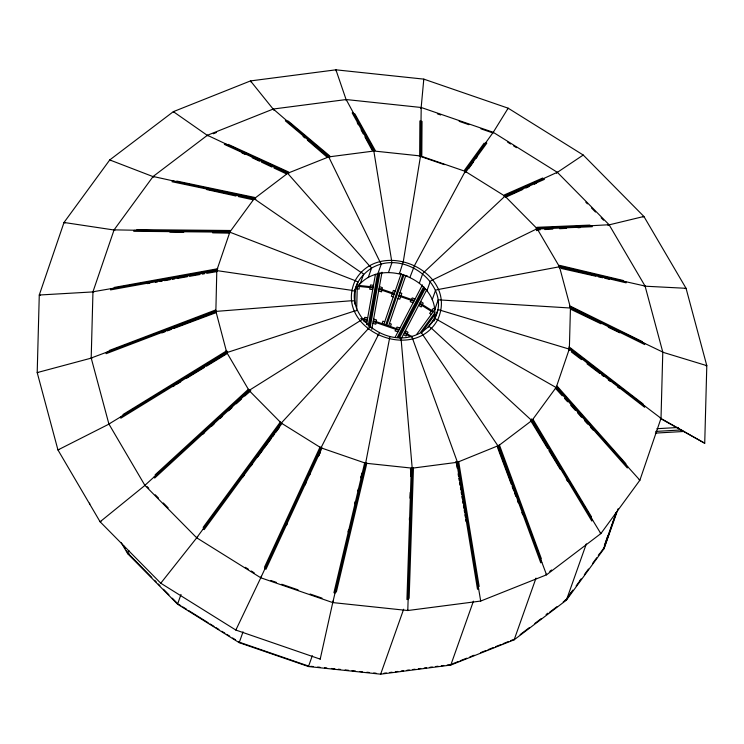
<?xml version="1.0" encoding="UTF-8"?>
<svg xmlns="http://www.w3.org/2000/svg" width="744" height="744" viewBox="0 0 744 744"><rect width="100%" height="100%" fill="white"/><g stroke="black" fill="none" stroke-linecap="round" stroke-linejoin="round"><path stroke-width="1.12" d="M419.895 120.919L419.663 155.059L421.802 155.533L422.034 121.393M420.751 155.171L420.992 121.03M420.89 130.563L421.206 107.489L346.192 99.547L273.271 109.024L207.418 135.259L153.125 176.477L114.083 229.859L92.963 291.778L91.196 358.004L108.903 424.024L144.885 485.348L196.676 537.791L260.763 577.781L332.763 602.584L407.786 610.526L480.698 601.059L546.552 574.814L600.845 533.606L639.886 480.215L661.016 418.305L662.783 352.079L645.067 286.049L609.094 224.735L557.293 172.292L493.216 132.302L421.206 107.489L421.085 108.206M249.128 390.609L226.706 352.396L215.546 309.997L109.126 350.526M114.269 287.417L216.932 268.872L216.597 270.732L110.512 289.9M215.853 311.671L216.811 270.323L229.924 231.895L254.15 198.76L287.844 173.185L328.718 156.9L373.972 151.023L420.527 155.952L465.214 171.343L504.99 196.165L537.14 228.715L559.469 266.771L570.453 307.746L569.355 348.852L556.252 387.28L532.016 420.407L498.099 446.065L421.188 332.428C381.095 355.799 325.695 298.809 371.572 268.11C411.674 244.739 467.065 301.729 421.188 332.428M217.694 268.426L216.923 271.588L206.804 273.336M555.945 387.429L437.621 319.901C413.013 364.309 333.173 328.653 355.148 280.637C379.756 236.239 459.587 271.886 437.621 319.901L437.528 320.171M354.879 304.101L355.279 289.081M356.674 308.927L357.26 286.979M359.203 286.44L359.138 289.091L357.213 288.886M359.231 285.482L359.278 283.715M230.045 232.249L355.148 280.637L357.92 281.957L354.572 291.416C375.385 253.193 443.926 278.451 433.901 320.999M569.458 350.498L568.732 349.95L569.104 346.769M644.648 407.284L569.569 349.364L569.904 347.495L643.151 404.001M642.407 341.636L570.722 306.314L570.955 308.239L644.723 344.584M660.514 418.565L704.726 443.238L706.8 365.657L686.052 288.309L643.904 216.467L583.231 155.031L508.152 108.187L423.801 79.124L335.925 69.824L250.496 80.919L173.352 111.656L109.749 159.941L64.012 222.475L39.274 295.015L37.2 372.595L57.948 449.943L100.096 521.776L160.769 583.212L235.848 630.056L320.199 659.128L333.098 600.994M409.377 520.196L409.451 517.88M410.056 498.182L410.242 492.389M410.744 476.16L410.958 469.204L410.325 469.464M410.725 515.611L407.786 610.526L407.693 609.782M406.94 599.534L411.311 467.883L413.459 467.864L409.126 598.362M408.028 599.655L412.399 468.004M421.076 108.512L423.801 79.124L423.643 80.054M373.907 151.478L391.549 260.195L391.874 262.892L388.526 272.351M399.5 273.513L403.322 261.442L420.527 155.952L419.309 156.287M364.235 319.957L363.937 321.613L366.941 321.929M364.402 319.018L364.7 317.363L367.703 317.679M370.019 287.584L369.722 289.239L372.725 289.556M370.187 286.645L370.484 284.98L373.488 285.305M366.467 324.635L375.45 274.313M368.196 325.984L377.599 273.383M369.098 327.174L378.677 273.532M370.131 327.602L379.933 272.713M371.786 329.387L382.007 272.211M376.064 322.589L375.767 324.245L372.884 323.259M376.232 321.65L376.529 319.994L373.646 318.999M381.849 290.216L381.551 291.871L378.668 290.876M382.016 289.276L382.314 287.621L379.431 286.626M320.199 659.128L320.357 658.189M332.894 601.868L332.763 602.584L354.767 509.305M362.421 319.334L249.035 390.461L281.176 423.011L320.952 447.823L365.639 463.224L389.912 336.493M348.034 531.904L348.564 529.654M354.683 503.744L355.214 501.484M360.793 477.825L361.854 473.324M357.911 491.012L358.441 488.761M361.091 477.518L362.151 473.017M333.926 592.717L364.7 462.703L366.839 463.177L336.334 592.066M334.977 593.08L365.75 463.066M136.905 229.645L230.324 230.491L229.45 232.175L133.725 231.3M382.044 323.649L382.89 321.176L384.732 321.808M392.228 293.787L391.381 296.27L393.232 296.912M392.534 292.894L393.381 290.42L395.222 291.053M383.885 324.291L401.146 273.708M385.736 324.923L402.988 274.341M386.768 325.286L404.029 274.703M388.619 325.918L405.871 275.336M390.461 326.551L391.307 324.077L389.465 323.435M400.653 296.689L399.807 299.172L397.956 298.539M400.951 295.796L401.797 293.322L399.956 292.68M627.322 467.967L556.177 387.736L557.051 386.062L625.899 463.707M604.481 545.547L607.867 535.606M121.263 542.748L127.717 553.741L177.546 604.193L239.196 642.667L308.472 666.54L380.649 674.176L450.799 665.062L514.151 639.821L566.389 600.166L603.942 548.812L616.134 513.072M128.87 550.495L127.717 553.741L128.154 553.499L136.143 561.581M128.907 554.252L129.093 553.722M180.997 594.456L177.546 604.193L177.89 603.849M351.735 290.616L354.823 291.016M361.175 272.527L254.15 198.76L255.936 199.178M351.456 301.004L354.572 300.706M360.282 283.603L363.63 274.145L361.268 272.257M369.694 266.064L287.891 173.612L288.849 173.231M354.237 311.355L357.157 310.36M368.224 277.577L371.572 268.11L369.787 265.794M243.037 631.842L239.196 642.667L238.499 641.672M380.017 261.944L328.718 156.9L329.769 157.207M377.859 273.736L381.207 264.278L380.119 261.683M368.001 329.201L370.001 327.007M378.054 335.479L379.375 332.856M410.037 277.14L414.613 265.329L465.214 171.343L465.967 172.357M419.411 282.99L422.769 273.532L424.666 271.607L504.99 196.165L505.511 197.327M401.118 340.613L400.886 337.646M426.991 290.662L430.339 281.204L432.794 279.828L537.14 228.715L537.382 229.961L540.237 229.803M412.557 339.125L411.562 336.26M432.255 299.637L435.603 290.179L438.43 289.453L559.469 266.771L559.414 268.035M434.849 309.299L438.197 299.832L570.136 307.997L569.541 305.793M312.303 655.706L308.472 666.54L308.555 666.066L240.517 642.621M434.105 320.683L437.937 309.523L569.039 349.048M431.399 328.55L429.139 326.393M403.648 609.215L380.649 674.176L380.584 673.692M473.417 601.18L450.799 665.062L450.604 664.597M536.006 578.107L514.151 639.821L513.825 639.403L510.616 640.686M565.18 600.427L565.366 599.896M566.519 599.059L566.714 598.529M586.328 543.864L566.389 600.166L565.961 599.831L563.217 601.915M614.767 515.778L615.92 512.532M603.747 547.677L603.933 547.147M604.323 546.068L616.097 512.839M603.942 548.812L618.134 508.747M464.637 172.692L465.53 170.599L485.906 142.541M264.446 567.291L320.041 447.051L322.022 447.99L265.943 569.29M264.892 568.928L320.971 447.637M301.05 490.798L260.763 577.781L261.098 577.13M305.012 484.949L305.979 482.856M309.383 475.509L310.35 473.417M318.609 455.579L320.069 452.436M286.514 525.329L287.491 523.227M318.627 455.988L320.087 452.845M261.479 576.312L235.848 630.056L236.285 629.219M378.157 335.209L320.952 447.897M507.715 109.024L508.152 108.187L492.695 133.195M395.827 329.397L395.055 330.894L397.938 331.889M396.273 328.56L397.045 327.062L399.928 328.058M411.032 300.269L410.251 301.757L413.134 302.752M411.469 299.423L412.25 297.935L415.133 298.93M395.055 337.404L422.434 284.924M397.454 337.013L423.764 286.598M398.533 337.311L424.257 288.021M399.435 337.953L425.205 288.57M401.63 337.962L426.861 289.602M406.782 334.614L406.001 336.102L403.434 334.502M407.219 333.768L408 332.28L405.434 330.68M421.978 305.486L421.197 306.974L418.63 305.375M422.425 304.64L423.197 303.143L420.63 301.543M479.88 150.893L493.216 132.302L492.872 132.944L480.912 128.824M468.832 168.358L473.463 161.904M476.113 158.212L477.434 156.37M484.177 143.118L464.479 170.237L466.46 171.176L486.836 143.127M176.709 181.052L254.829 197.467L253.472 198.843L171.957 181.722M203.131 527.384L280.367 422.006L282.05 423.345L204.135 529.654M203.205 529.077L281.12 422.769M431.213 311.243L429.651 313.382L431.297 314.414M431.78 310.481L433.343 308.342L434.989 309.365M416.752 334.298L435.147 309.151M420.444 332.522L434.747 312.964M421.364 333.098L434.989 314.479M427.772 327.611L434.589 318.293M570.146 593.842L572.889 590.085M579.743 580.711L581.12 578.832M598.269 555.377L599.636 553.499M565.961 599.831L571.411 592.373M576.126 585.928L579.595 581.194M584.356 574.666L588.476 569.039M592.54 563.487L596.707 557.786M600.036 553.229L603.449 548.57M253.016 461.271L196.676 537.791L197.207 537.261M242.981 476.923L244.358 475.053M251.239 465.707L252.607 463.838M257.424 457.3L262.93 449.832M264.306 447.962L271.179 438.616M272.555 436.747L274.62 433.947M275.996 432.078L279.437 427.409M536.759 230.696L538.117 228.975L592.336 226.706M197.737 536.536L160.769 583.212L161.448 582.524M368.103 328.932L281.232 423.113M556.772 172.822L557.293 172.292L532.192 183.749M155.105 474.839L248.384 389.261L249.659 390.916L154.668 478.066M153.915 477.304L248.905 390.154M213.175 423.122L144.885 485.348L145.554 484.967M202.898 434.18L204.6 432.617M211.445 426.386L214.012 424.052M219.992 418.602L222.558 416.268M228.538 410.809L231.961 407.693M236.239 403.806L241.363 399.128M244.785 396.013L250.821 390.777M145.322 485.088L100.096 521.776L100.97 521.293M228.175 144.355L288.756 172.059L287.007 173.036L224.344 144.383M457.281 462.322L499.494 445.191L541.316 558.595M549.732 571.392L551.564 569.997M546.059 614.553L547.9 613.158M520.13 634.623L529.375 627.601M534.834 623.453L541.269 618.571M549.5 612.331L556.903 606.704M556.447 172.971L583.231 155.031M122.955 414.548L226.278 351.056M120.268 417.328L226.539 352.014L227.06 352.907L120.788 418.221M184.14 378.278L108.903 424.024L109.684 423.829M172.84 386.629L174.831 385.429M176.812 384.22L180.783 381.802M186.735 378.185L204.591 367.331M206.581 366.122L226.418 354.051M608.415 225.107L609.094 224.735L574.275 226.66M643.03 216.96L643.904 216.467L607.969 225.134M109.396 423.894L57.948 449.943L58.953 449.683M536.508 230.389L537.382 229.961M506.98 196.658L522.809 189.432M525.98 187.981L529.142 186.539M534.424 184.131L536.536 183.163M542.748 178.011L504.451 194.882L506.134 196.23L544.431 179.36M505.381 195.467L543.678 178.597M412.083 468.199L457.458 462.275L412.65 338.855M213.296 133.753L216.523 132.469M288.254 121.049L329.815 155.989L327.797 156.51L285.343 120.826M452.622 663.788L458.099 661.602M460.155 660.784L466.674 658.189M469.845 656.933L474.179 655.204M480.596 652.646L485.981 650.498M488.111 649.651L493.514 647.494M495.606 646.666L501.047 644.499M503.111 643.672L508.571 641.495M105.843 352.74L215.518 310.955M106.104 353.698L215.779 311.922M168.07 329.248L91.196 358.004L92.024 357.994M161.885 332.921L165.14 331.694M167.316 330.885L171.659 329.257M173.836 328.448L216.113 312.629M530.416 420.927L533.029 419.384L591.396 516.699M226.576 351.633L227.645 351.289M354.33 311.094L226.827 352.6L226.241 350.387M497.28 445.851L499.494 445.191M91.698 357.994L37.2 372.595L38.279 372.586M644.295 286.254L645.067 286.049L601.143 276.154M685.047 288.57L686.052 288.309L644.899 286.189M110.54 288.942L216.625 269.774M165.68 279.177L92.963 291.778L93.79 291.955M147.396 283.631L149.684 283.232M155.394 282.246L157.682 281.846M159.96 281.455L162.248 281.055M164.536 280.665L170.246 279.67M172.534 279.279L174.812 278.879M177.1 278.488L187.386 276.703M189.664 276.312L199.95 274.527M202.228 274.127L204.516 273.736M354.879 113.897L375.19 150.353L373.042 150.372L352.163 112.902M383.941 673.255L386.322 672.948M389.698 672.511L392.06 672.195M395.455 671.758L397.798 671.451M401.202 671.014L403.546 670.707M406.959 670.26L409.284 669.963M412.715 669.516L415.022 669.219M418.463 668.772L420.769 668.465M424.201 668.028L426.526 667.721M429.939 667.275L432.283 666.977M435.677 666.531L438.039 666.224M441.415 665.787L443.796 665.48M447.153 665.043L449.553 664.736M215.714 311.42L351.559 300.734M93.419 291.89L39.274 295.015L40.343 295.247M656.906 428.711L678.323 427.474M655.706 431.427L681.634 429.93M655.362 433.11L684.248 431.446M544.813 229.552L552.811 229.106M559.665 228.724L566.519 228.352M577.939 227.72L580.227 227.59M589.908 225.097L536.842 227.32L538.117 228.975M537.596 228.083L591.815 225.813M705.721 365.667L706.8 365.657L662.476 352.144M134.032 230.407L229.757 231.272M178.951 231.003L114.083 229.859L114.855 230.222M169.827 232.091L183.712 232.342M212.626 232.844L229.738 233.151M358.441 285.398L373.19 286.961M357.278 286.235L373.023 287.9M360.691 318.627L367.406 319.334M361.696 319.688L367.238 320.273M366.773 463.345L412.195 468.153L401.211 340.343M310.787 666.299L313.131 666.55M317.66 667.033L319.994 667.275M324.524 667.759L326.849 668M331.396 668.484L334.856 668.847M338.269 669.209L340.566 669.451M345.142 669.935L348.583 670.307M352.005 670.669L355.455 671.032M360.003 671.516L362.328 671.758M366.866 672.241L369.201 672.483M373.73 672.967L376.064 673.208M351.828 290.346L216.95 270.621M114.437 230.063L64.012 222.475L65.007 222.949M172.524 180.941L254.039 198.071M207.613 188.492L153.125 176.477L153.775 176.998M206.758 189.581L235.997 196.035M238.247 196.537L252.867 199.755M660.188 418.119L661.016 418.305L609.169 379.012M561.218 268.445L595.953 276.266M598.195 276.768L602.677 277.782M604.919 278.284L609.401 279.298M623.119 280.46L559.442 265.32L560.223 267.18L626.132 282.841M559.962 266.213L625.881 281.883M437.398 113.832L440.662 114.957M459.15 121.328L468.943 124.704M420.407 156.398L444.354 164.647M399.23 273.271L401.072 273.913M405.806 275.54L407.647 276.173M379.133 288.281L394.376 293.536M399.11 295.163L414.352 300.418M378.966 289.221L394.078 294.429M398.803 296.056L413.915 301.264M373.349 320.655L399.156 329.546M373.181 321.594L398.71 330.392M270.89 580.506L276.331 582.375M281.771 584.254L298.084 589.871M310.053 594L322.012 598.12M153.348 176.728L109.749 159.941L110.596 160.611M225.134 143.778L287.798 172.441M249.203 154.957L207.418 135.259L207.911 135.901M241.809 152.855L244.925 154.324M252.188 157.747L259.461 161.178M261.544 162.155L271.923 167.056M274.006 168.032L286.468 173.91M434.849 318.581L437.621 319.901M639.124 479.852L639.886 480.215L590.327 425.14M612.991 328.169L662.783 352.079M570.843 309.318L600.994 323.798M608.276 327.286L619.715 332.782M570.983 307.272L644.741 343.616M660.616 418.249L704.726 443.238M507.622 142.15L510.57 143.992M513.518 145.824L516.466 147.665M503.828 195.979L504.758 196.565M419.858 303.031L433.427 311.504M419.411 303.877L432.859 312.275M404.652 332.168L412.306 336.948M404.215 333.014L409.888 336.558M245.371 567.319L248.319 569.16M251.267 571.001L254.216 572.843M178.811 604.426L180.82 605.681M182.726 606.871L186.679 609.336M188.595 610.536L208.171 622.747M210.124 623.965L214.04 626.411M215.983 627.62L218.931 629.461M221.842 631.275L224.8 633.125M226.725 634.325L229.691 636.176M232.584 637.98L235.56 639.84M207.474 135.473L173.352 111.656L173.994 112.484M571.308 351.903L581.483 359.612M587.025 363.816L599.98 373.627M601.822 375.032L603.672 376.427M608.294 379.933L610.145 381.337M617.548 386.936L619.399 388.34M569.876 348.462L644.964 406.382M600.203 533.085L600.845 533.606L558.586 464.098M286.301 120.444L328.755 156.119M300.13 132.209L273.271 109.024L273.578 109.74M303.059 136.412L304.789 137.9M307.393 140.151L327.314 157.347M531.467 418.965L532.323 419.737L531.746 420.518L431.501 328.281M585.826 202.228L587.434 203.865M591.471 207.948L595.507 212.04M601.152 217.76L603.579 220.205M536.108 228.306L536.861 229.068M147.173 486.604L148.781 488.241M155.245 494.779L158.472 498.043M163.308 502.944L168.153 507.845M136.31 561.748L151.804 577.437M154.631 580.301L156.24 581.929M158.323 584.04L159.951 585.686M163.475 589.257L168.925 594.772M172.32 598.213L177.072 603.021M555.377 388.201L562.213 395.799M564.529 398.375L567.616 401.797M570.704 405.229L575.335 410.372M577.651 412.948L581.501 417.235M584.589 420.658L587.676 424.089M590.764 427.521L593.08 430.097M556.745 386.964L627.889 467.195M273.922 110.038L250.496 80.919L250.886 81.849M546.059 574.182L546.552 574.814L515.75 492.537M547.724 448.678L530.965 421.113M548.923 450.659L560.334 469.427M566.342 479.303L567.542 481.275M592.615 520.456L532.462 420.165L531.672 420.76L591.833 521.051M558.632 266.185L559.163 267.077M123.476 545.51L125.29 548.607M126.406 550.504L127.643 552.615M353.223 112.772L374.102 150.232M359.268 123.774L346.192 99.547L346.286 100.291M357.25 122.723L358.348 124.76M361.091 129.847L363.295 133.911M364.941 136.961L372.074 150.195M480.401 600.343L480.698 601.059L465.456 510.049M497.522 447.46L511.333 484.353M512.142 486.529L513.769 490.863M514.578 493.04L515.806 496.295M517.424 500.628L518.243 502.805M521.897 512.57L522.707 514.736M498.703 445.796L541.734 562.464M497.745 446.177L540.776 562.845M455.839 461.42L456.407 463.559M346.453 100.617L335.925 69.824L336.037 70.782M89.531 503.149L89.791 504.116M456.593 464.702L457.169 468.116M458.118 473.816L458.499 476.095M458.881 478.373L459.271 480.652M459.653 482.93L460.034 485.209M460.415 487.487L460.796 489.766M461.178 492.044L461.559 494.323M461.94 496.601L462.322 498.88M462.703 501.158L463.084 503.437M463.466 505.715L463.847 507.994M464.228 510.272L464.609 512.551M464.991 514.829L465.372 517.108M465.753 519.386L466.135 521.665M458.704 461.726L479.155 586.495M478.569 589.164L457.746 462.108L456.686 462.247L477.509 589.304"/></g></svg>
